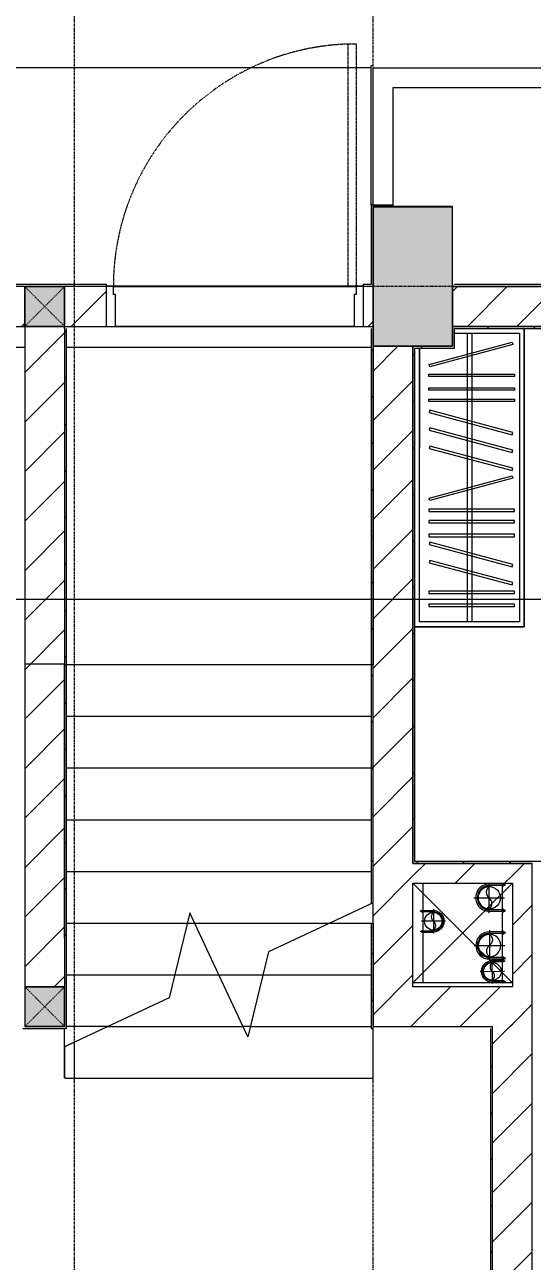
# Model space of a CAD drawing. Header units: millimetres. Extents: x 5356 to 209803, y -16346 to 109894.
# Drawn here: x 44202 to 46753, y 73337 to 79553 of the extents above; entities that cross this region are included whole.
import ezdxf

# ---------------------------------------------------------------- set-up
doc = ezdxf.new("R2010")
doc.units = ezdxf.units.MM
for name, pattern in [('Dash', [6, 3, -3]), ('Grid Line', [22.225, 12.7, -3.175, 3.175, -3.175]), ('IMPORT-CENTER _3_', [10.16, 6.35, -1.27, 1.27, -1.27]), ('NET VAN', [1.06, 0.53, -0.53]), ('Overhead', [3.96875, 2.38125, -1.5875])]:
    doc.linetypes.add(name, pattern=pattern)
for name, color, linetype, lineweight in [('0-1', 7, 'Continuous', 5), ('0-2', 9, 'Continuous', 9), ('A-ANNO-DIMS', 211, 'Continuous', 9), ('A-ANNO-DIMS-220', 211, 'Continuous', 9), ('A-DETL-GENF-2', 9, 'NET VAN', 9), ('A-DOOR', 31, 'Continuous', 9), ('A-DOOR-FRAM', 31, 'Continuous', 9), ('A-FLOR', 192, 'Continuous', 9), ('A-FLOR-1', 9, 'Continuous', 9), ('A-FLOR-HRAL', 11, 'Continuous', 9), ('A-WALL', 113, 'Continuous', 9), ('A-WALL-3', 113, 'Continuous', 18), ('A-WALL-PATT-2', 9, 'Continuous', 9), ('A-WALL-PATT-3', 111, 'Continuous', 9), ('G-IMPT', 8, 'Continuous', 9), ('G-IMPT-2', 8, 'IMPORT-CENTER _3_', 9), ('I-FURN-1', 9, 'Continuous', 9), ('I-WALL-1', 253, 'Continuous', 18), ('I-WALL-3', 2, 'Continuous', 18), ('M-EQPM', 50, 'Continuous', 9), ('S-BEAM-1', 9, 'Continuous', 9), ('S-COLS', 52, 'Continuous', 9), ('S-COLS-1', 254, 'Continuous', 5), ('S-COLS-2', 253, 'Continuous', 18), ('S-COLS-4', 52, 'Continuous', 18), ('S-COLS-5', 52, 'Dash', 9), ('S-COLS-HDLN', 52, 'Dash', 9), ('S-GRID-1', 1, 'Grid Line', 9), ('S-STRS', 31, 'Continuous', 9), ('S-STRS-MBND', 31, 'Overhead', 9), ('S-STRS-MBND-1', 31, 'Continuous', 9)]:
    doc.layers.add(name, color=color, linetype=linetype, lineweight=lineweight)
doc.styles.add('Arial_2', font='arial_0.ttf', dxfattribs={"width": 0.9, "height": 660})
doc.dimstyles.new('1_Dim_chi_tiet_khu_đất_2', dxfattribs={"dimscale": 304.8, "dimtxt": 673.371204, "dimasz": 0.866142, "dimexe": 0.721785, "dimexo": 0.0625, "dimgap": 0.072178, "dimtad": 1, "dimdec": 0, "dimrnd": 5, "dimzin": 0, "dimdsep": 46, "dimtxsty": 'Arial_2', "dimblk1": 'OBLIQUE', "dimblk2": 'OBLIQUE', "dimsah": 1, "dimcen": 0.09, "dimdle": 0.721785, "dimazin": 0, "dimtfac": 1, "dimtdec": 4, "dimtix": 1, "dimtmove": 0, "dimatfit": 3, "dimfxl": 2.165354, "dimfxlon": 1, "dimtvp": 1, "dimtolj": 1, "dimtzin": 0, "dimarcsym": 2})
pattern_1 = [(45, (0, 0), (-116.67262, 116.67262), [])]
pattern_2 = [(45, (0, 0), (-124.4508, 124.4508), [])]

# ---------------------------------------------------------------- blocks, each defined once
blk = doc.blocks.new('NCV_TKTC_KET CAU_rvt-1-TKCS_MB ĐỊNH VỊ MỐC TỌA ĐỘ CÔNG TRÌNH')
at = {"layer": 'S-COLS-1'}
blk.add_hatch(color=256, dxfattribs=at).paths.add_polyline_path([(46352.6, 77936.9), (46352.6, 78636.9), (45952.6, 78636.9), (45952.6, 77936.9)])
at = {"layer": 'A-FLOR-1'}
for p, q in [((44412.6, 76336.9), (45942.6, 76336.9)), ((46152.6, 74737.4), (46152.6, 75237.4)), ((46652.6, 74737.4), (46152.6, 74737.4))]:
    blk.add_line(p, q, dxfattribs=at)
at = {"layer": 'S-BEAM-1'}
for p, q in [((42652.6, 77933.2), (44202.6, 77933.2)), ((44412.3, 77933.2), (45942.8, 77933.2))]:
    blk.add_line(p, q, dxfattribs=at)
at = {"layer": 'S-COLS-2'}
for p, q in [((46352.6, 78636.9), (45952.6, 78636.9)), ((45952.6, 78636.9), (45952.6, 77936.9)), ((46352.6, 77936.9), (46352.6, 78636.9)), ((45952.6, 77936.9), (46352.6, 77936.9))]:
    blk.add_line(p, q, dxfattribs=at)
blk = doc.blocks.new('TU QUAN AO-SUITE ROOM_3 - TU QUAN AO-SUITE ROOM_3-V130-TKCS_MB ĐỊNH VỊ MỐC TỌA ĐỘ CÔNG TRÌNH')
at = {"layer": 'I-FURN-1'}
for p, q in [((0, -1500), (0, 0)), ((0, 0), (0, -1500)), ((-350, -24), (-24, -24)), ((-287, -24), (-287, -576)), ((-263, -24), (-263, -576)), ((-24, -24), (-24, -1476)), ((-526, -1476), (-526, -100)), ((-526, -100), (-526, -600)), ((-478.3, -181.1), (-61.3, -69.4)), ((-58.2, -80.9), (-475.2, -192.7)), ((-61.3, -69.4), (-58.2, -80.9)), ((-475.2, -192.7), (-478.3, -181.1)), ((-480.1, -229.7), (-50.1, -229.7)), ((-480.1, -241.7), (-480.1, -229.7)), ((-50.1, -241.7), (-480.1, -241.7)), ((-50.1, -229.7), (-50.1, -241.7)), ((-480.1, -299.2), (-50.1, -299.2)), ((-480.1, -311.2), (-480.1, -299.2)), ((-50.1, -299.2), (-50.1, -311.2)), ((-50.1, -311.2), (-480.1, -311.2)), ((-480.1, -356.4), (-50.1, -356.4)), ((-480.1, -368.4), (-480.1, -356.4)), ((-50.1, -368.4), (-480.1, -368.4)), ((-50.1, -356.4), (-50.1, -368.4)), ((-475.2, -411.5), (-478.3, -423.1)), ((-478.3, -423.1), (-61.3, -534.9)), ((-58.2, -523.3), (-475.2, -411.5)), ((-475.2, -500.3), (-478.3, -511.9)), ((-478.3, -511.9), (-61.3, -623.6)), ((-58.2, -612.1), (-475.2, -500.3)), ((-61.3, -534.9), (-58.2, -523.3)), ((-526, -1476), (-526, -600)), ((-475.2, -591.5), (-478.3, -603.1)), ((-478.3, -603.1), (-61.3, -714.9)), ((-58.2, -703.3), (-475.2, -591.5)), ((-287, -576), (-287, -1476)), ((-263, -576), (-263, -1476)), ((-61.3, -623.6), (-58.2, -612.1)), ((-478.3, -853.9), (-61.3, -742.1)), ((-61.3, -714.9), (-58.2, -703.3)), ((-61.3, -742.1), (-58.2, -753.7)), ((-58.2, -753.7), (-475.2, -865.5)), ((-475.2, -865.5), (-478.3, -853.9)), ((-480.1, -908.6), (-480.1, -920.6)), ((-480.1, -908.6), (-480.1, -920.6)), ((-50.1, -908.6), (-480.1, -908.6)), ((-480.1, -920.6), (-50.1, -920.6)), ((-50.1, -920.6), (-50.1, -908.6)), ((-480.1, -965.8), (-480.1, -977.8)), ((-480.1, -965.8), (-480.1, -977.8)), ((-50.1, -965.8), (-480.1, -965.8)), ((-480.1, -977.8), (-50.1, -977.8)), ((-50.1, -977.8), (-50.1, -965.8)), ((-480.1, -1035.3), (-480.1, -1047.3)), ((-480.1, -1035.3), (-480.1, -1047.3)), ((-50.1, -1035.3), (-480.1, -1035.3)), ((-480.1, -1047.3), (-50.1, -1047.3)), ((-50.1, -1047.3), (-50.1, -1035.3)), ((-475.2, -1075.3), (-478.3, -1086.9)), ((-478.3, -1086.9), (-61.3, -1198.6)), ((-58.2, -1187.1), (-475.2, -1075.3)), ((-475.2, -1166.5), (-478.3, -1178.1)), ((-478.3, -1178.1), (-61.3, -1289.9)), ((-58.2, -1278.3), (-475.2, -1166.5)), ((-61.3, -1198.6), (-58.2, -1187.1)), ((-61.3, -1289.9), (-58.2, -1278.3)), ((-480.1, -1320.5), (-480.1, -1332.5)), ((-480.1, -1320.5), (-480.1, -1332.5)), ((-50.1, -1320.5), (-480.1, -1320.5)), ((-480.1, -1332.5), (-50.1, -1332.5)), ((-50.1, -1332.5), (-50.1, -1320.5)), ((-480.1, -1386.9), (-480.1, -1398.9)), ((-480.1, -1386.9), (-480.1, -1398.9)), ((-50.1, -1386.9), (-480.1, -1386.9)), ((-480.1, -1398.9), (-50.1, -1398.9)), ((-50.1, -1398.9), (-50.1, -1386.9)), ((-24, -1476), (-526, -1476)), ((-550, -1500), (0, -1500)), ((0, -1500), (-550, -1500))]:
    blk.add_line(p, q, dxfattribs=at)
blk = doc.blocks.new('NCV_TKTC_TANG 1_rvt-1-TKCS_MB ĐỊNH VỊ MỐC TỌA ĐỘ CÔNG TRÌNH')
at = {"layer": 'A-WALL-PATT-2'}
h = blk.add_hatch(dxfattribs=at)
h.set_pattern_fill('FP_3', color=256, style=0, pattern_type=2)
h.set_pattern_definition(pattern_1)
h.paths.add_polyline_path([(50452.5, 78026.9), (50452.6, 78026.9), (50452.5, 78036.9), (46352.6, 78036.9), (46352.6, 78026.9), (50442.6, 78026.9)])
h = blk.add_hatch(dxfattribs=at)
h.set_pattern_fill('FP_3', color=256, style=0, pattern_type=2)
h.set_pattern_definition(pattern_1)
h.paths.add_polyline_path([(46162.6, 75346.9), (46162.6, 77936.9), (46152.6, 77936.9), (46152.6, 75346.9)])
h = blk.add_hatch(dxfattribs=at)
h.set_pattern_fill('FP_3', color=256, style=0, pattern_type=2)
h.set_pattern_definition(pattern_1)
h.paths.add_polyline_path([(46352.6, 77926.9), (46352.6, 77936.9), (46162.6, 77936.9), (46162.6, 77926.9)])
h = blk.add_hatch(dxfattribs=at)
h.set_pattern_fill('FP_3', color=256, style=0, pattern_type=2)
h.set_pattern_definition(pattern_1)
h.paths.add_polyline_path([(46152.6, 75336.9), (46852.6, 75336.9), (46852.6, 75346.9), (46152.6, 75346.9)])
h.paths.add_polyline_path([(47652.6, 75336.9), (50452.6, 75336.9), (50452.6, 75346.9), (47652.6, 75346.9)])
at = {"layer": 'I-WALL-1'}
for p, q in [((49052.5, 78036.9), (46352.6, 78036.9)), ((46352.6, 78036.9), (46352.6, 78026.9)), ((46352.6, 78026.9), (46352.6, 77936.9)), ((46362.6, 78026.9), (50442.6, 78026.9)), ((46362.6, 77926.9), (46362.6, 78026.9)), ((46162.6, 77936.9), (46152.6, 77936.9)), ((46152.6, 77936.9), (46152.6, 75346.9)), ((46352.6, 77936.9), (46162.6, 77936.9)), ((46162.6, 75346.9), (46162.6, 77926.9)), ((46162.6, 77926.9), (46352.6, 77926.9)), ((46352.6, 77926.9), (46362.6, 77926.9)), ((46152.6, 75346.9), (46152.6, 75336.9)), ((46852.6, 75346.9), (46162.6, 75346.9)), ((46152.6, 75336.9), (46752.6, 75336.9))]:
    blk.add_line(p, q, dxfattribs=at)
at = {"layer": 'I-FURN-1'}
blk.add_blockref('TU QUAN AO-SUITE ROOM_3 - TU QUAN AO-SUITE ROOM_3-V130-TKCS_MB ĐỊNH VỊ MỐC TỌA ĐỘ CÔNG TRÌNH', (46712.6, 78026.9), dxfattribs=at)
blk = doc.blocks.new('FD_01 - FD_01-1200x2200mm-1787917-TKCS_MB ĐỊNH VỊ MỐC TỌA ĐỘ CÔNG TRÌNH')
at = {"layer": 'A-DETL-GENF-2'}
for p, q in [((570, 100), (570, 1320)), ((570, 1320), (610, 1320)), ((610, 1320), (610, 100)), ((610, 100), (570, 100))]:
    blk.add_line(p, q, dxfattribs=at)
blk.add_arc((610, 100), 1220, 91.87889, 180, dxfattribs=at)
at = {"layer": 'A-DOOR-FRAM'}
for p, q in [((-610, 100), (-645, 100)), ((-610, 60), (-610, 100)), ((645, 100), (610, 100)), ((610, 100), (610, 60)), ((-600, 60), (-610, 60)), ((-600, -100), (-600, 60)), ((610, 60), (600, 60)), ((600, 60), (600, -100)), ((-645, -100), (-600, -100)), ((600, -100), (645, -100))]:
    blk.add_line(p, q, dxfattribs=at)
blk = doc.blocks.new('Top Rail Type - Top Rail_Internal_-1747916-TKCS_MB ĐỊNH VỊ MỐC TỌA ĐỘ CÔNG TRÌNH')
at = {"layer": 'A-FLOR-HRAL'}
for p, q in [((44453, 74439), (44403, 74415.7)), ((44403, 74256.9), (44403, 74415.7)), ((44453, 74256.9), (44453, 74439)), ((44403, 74256.9), (44453, 74256.9))]:
    blk.add_line(p, q, dxfattribs=at)
blk = doc.blocks.new('TKTC_XREF_251221_MB TANG 1 - TKTC_XREF_260130_MB TANG 1_dwg_CUM U_DN100-4202115-TKCS_MB ĐỊNH VỊ MỐC TỌA ĐỘ CÔNG TRÌNH')
at = {"layer": 'G-IMPT'}
blk.add_hatch(color=256, dxfattribs=at).paths.add_polyline_path([(0, -61), (0, -57), (14.8, -55.1), (28.5, -49.4), (40.3, -40.3), (49.4, -28.5), (55.1, -14.8), (57, 0), (55.1, 14.8), (49.4, 28.5), (40.3, 40.3), (28.5, 49.4), (14.8, 55.1), (0, 57), (0, 61), (15.8, 58.9), (35.6, 48.9), (43.1, 43.1), (52.8, 30.5), (58.9, 15.8), (61, 0), (58.9, -15.8), (52.8, -30.5), (43.1, -43.1), (30.5, -52.8), (15.8, -58.9)])
for p, q in [((-79.1, 66.6), (-79.1, 63.4)), ((-76.6, 66.6), (-76.6, 63.4)), ((-74.6, 66.6), (-74.6, 63.4)), ((-72.7, 69.3), (-72.7, 60.7)), ((-66.9, 67.9), (-71.7, 67.9)), ((-66.9, 62.1), (-71.7, 62.1)), ((-65, 69), (0, 69)), ((-79.1, -63.4), (-79.1, -66.6)), ((-76.6, -63.4), (-76.6, -66.6)), ((-74.6, -63.4), (-74.6, -66.6)), ((-72.7, -60.7), (-72.7, -69.3)), ((-66.9, -62.1), (-71.7, -62.1)), ((-66.9, -67.9), (-71.7, -67.9)), ((-65, -69), (0, -69))]:
    blk.add_line(p, q, dxfattribs=at)
at = {"layer": 'G-IMPT', "flags": 128}
for points in [[(-72.7, 67.6), (-78.1, 67.6), (-78.1, 62.4), (-72.7, 62.4)], [(-71.7, 59.2), (-66.9, 59.2), (-66.9, 70.8), (-71.7, 70.8)], [(-66.9, 70.8), (-66.9, 72.7), (-65, 72.7), (-65, 57.3), (-66.9, 57.3), (-66.9, 59.2)], [(-65, 61), (0, 61), (0, 57)], [(-72.7, -62.4), (-78.1, -62.4), (-78.1, -67.6), (-72.7, -67.6)], [(-71.7, -70.8), (-66.9, -70.8), (-66.9, -59.2), (-71.7, -59.2)], [(-66.9, -59.2), (-66.9, -57.3), (-65, -57.3), (-65, -72.7), (-66.9, -72.7), (-66.9, -70.8)], [(-65, -61), (0, -61), (0, -57)]]:
    blk.add_lwpolyline(points, dxfattribs=at)
at = {"layer": 'G-IMPT'}
for centre, radius, start, end in [((-78.1, 66.6), 0.96, 90, 180), ((-78.1, 63.4), 0.96, 180, 270), ((-71.1, 69.3), 1.56, 112.61986, 247.38014), ((-67.9, 65), 4.8, 143.1301, 216.8699), ((-71.1, 60.7), 1.56, 112.61986, 247.38014), ((0, 0), 69, 270, 90), ((0, 0), 61, 270, 90), ((0, 0), 57, 270, 90), ((-78.1, -63.4), 0.96, 90, 180), ((-78.1, -66.6), 0.96, 180, 270), ((-71.1, -60.7), 1.56, 112.61986, 247.38014), ((-67.9, -65), 4.8, 143.1301, 216.8699), ((-71.1, -69.3), 1.56, 112.61986, 247.38014)]:
    blk.add_arc(centre, radius, start, end, dxfattribs=at)
blk = doc.blocks.new('TKTC_XREF_251221_MB TANG 1 - TKTC_XREF_260130_MB TANG 1_dwg_$cc-4202117-TKCS_MB ĐỊNH VỊ MỐC TỌA ĐỘ CÔNG TRÌNH')
at = {"layer": 'G-IMPT'}
blk.add_circle((0, 0), 0.5, dxfattribs=at)
for centre, radius, start, end in [((0, 0), 0.5, 90, 270), ((0.188, 0.25), 0.313, 126.8699, 233.1301), ((-0.188, -0.25), 0.313, 306.8699, 53.1301)]:
    blk.add_arc(centre, radius, start, end, dxfattribs=at)
at = {"layer": 'G-IMPT-2'}
for p, q in [((-0.673, 0), (0.673, 0)), ((0, -0.673), (0, 0.673))]:
    blk.add_line(p, q, dxfattribs=at)
blk = doc.blocks.new('TKTC_XREF_251221_MB TANG 1 - TKTC_XREF_260130_MB TANG 1_dwg_$cc-V296-TKCS_MB ĐỊNH VỊ MỐC TỌA ĐỘ CÔNG TRÌNH')
at = {"layer": 'G-IMPT'}
blk.add_circle((0, 0), 0.5, dxfattribs=at)
for centre, radius, start, end in [((0, 0), 0.5, 90, 270), ((0.188, 0.25), 0.313, 126.8699, 233.1301), ((-0.188, -0.25), 0.313, 306.8699, 53.1301)]:
    blk.add_arc(centre, radius, start, end, dxfattribs=at)
at = {"layer": 'G-IMPT-2'}
for p, q in [((0, -0.673), (0, 0.647)), ((-0.673, 0), (0.673, 0))]:
    blk.add_line(p, q, dxfattribs=at)
blk = doc.blocks.new('TKTC_XREF_251221_MB TANG 1 - TKTC_XREF_260130_MB TANG 1_dwg_$cc-4202118-TKCS_MB ĐỊNH VỊ MỐC TỌA ĐỘ CÔNG TRÌNH')
at = {"layer": 'G-IMPT'}
blk.add_circle((0, 0), 0.5, dxfattribs=at)
for centre, radius, start, end in [((0, 0), 0.5, 90, 270), ((0.188, 0.25), 0.313, 126.8699, 233.1301), ((-0.188, -0.25), 0.313, 306.8699, 53.1301)]:
    blk.add_arc(centre, radius, start, end, dxfattribs=at)
at = {"layer": 'G-IMPT-2'}
for p, q in [((-0.673, 0), (0.673, 0)), ((0, -0.673), (0, 0.673))]:
    blk.add_line(p, q, dxfattribs=at)
blk = doc.blocks.new('TKTC_XREF_251221_MB TANG 1 - TKTC_XREF_260130_MB TANG 1_dwg_$cc-4202122-TKCS_MB ĐỊNH VỊ MỐC TỌA ĐỘ CÔNG TRÌNH')
at = {"layer": 'G-IMPT'}
blk.add_circle((0, 0), 0.5, dxfattribs=at)
for centre, radius, start, end in [((0, 0), 0.5, 90, 270), ((0.188, 0.25), 0.313, 126.8699, 233.1301), ((-0.188, -0.25), 0.313, 306.8699, 53.1301)]:
    blk.add_arc(centre, radius, start, end, dxfattribs=at)
at = {"layer": 'G-IMPT-2'}
for p, q in [((0, -0.673), (0, 0.673)), ((-0.673, 0), (0.673, 0))]:
    blk.add_line(p, q, dxfattribs=at)
blk = doc.blocks.new('TKTC_XREF_251221_MB TANG 1 - TKTC_XREF_260130_MB TANG 1_dwg_CUM U_DN100-4202112-TKCS_MB ĐỊNH VỊ MỐC TỌA ĐỘ CÔNG TRÌNH')
at = {"layer": 'G-IMPT'}
blk.add_hatch(color=256, dxfattribs=at).paths.add_polyline_path([(0, 61), (0, 57), (14.8, 55.1), (28.5, 49.4), (40.3, 40.3), (49.4, 28.5), (55.1, 14.8), (57, 0), (55.1, -14.8), (49.4, -28.5), (40.3, -40.3), (28.5, -49.4), (14.8, -55.1), (0, -57), (0, -61), (15.8, -58.9), (30.5, -52.8), (43.1, -43.1), (52.8, -30.5), (58.9, -15.8), (61, 0), (58.9, 15.8), (52.8, 30.5), (43.1, 43.1), (30.5, 52.8), (15.8, 58.9)])
for p, q in [((-79.1, 66.6), (-79.1, 63.4)), ((-76.6, 66.6), (-76.6, 63.4)), ((-74.6, 66.6), (-74.6, 63.4)), ((-72.7, 69.3), (-72.7, 60.7)), ((-66.9, 67.9), (-71.7, 67.9)), ((-65, 69), (0, 69)), ((-66.9, 62.1), (-71.7, 62.1)), ((-72.7, -60.7), (-72.7, -69.3)), ((-66.9, -62.1), (-71.7, -62.1)), ((-79.1, -63.4), (-79.1, -66.6)), ((-76.6, -63.4), (-76.6, -66.6)), ((-74.6, -63.4), (-74.6, -66.6)), ((-66.9, -67.9), (-71.7, -67.9)), ((-65, -69), (0, -69))]:
    blk.add_line(p, q, dxfattribs=at)
at = {"layer": 'G-IMPT', "flags": 128}
for points in [[(-72.7, 67.6), (-78.1, 67.6), (-78.1, 62.4), (-72.7, 62.4)], [(-71.7, 59.2), (-66.9, 59.2), (-66.9, 70.8), (-71.7, 70.8)], [(-66.9, 70.8), (-66.9, 72.7), (-65, 72.7), (-65, 57.3), (-66.9, 57.3), (-66.9, 59.2)], [(-65, 61), (0, 61), (0, 57)], [(-71.7, -70.8), (-66.9, -70.8), (-66.9, -59.2), (-71.7, -59.2)], [(-66.9, -59.2), (-66.9, -57.3), (-65, -57.3), (-65, -72.7), (-66.9, -72.7), (-66.9, -70.8)], [(-65, -61), (0, -61), (0, -57)], [(-72.7, -62.4), (-78.1, -62.4), (-78.1, -67.6), (-72.7, -67.6)]]:
    blk.add_lwpolyline(points, dxfattribs=at)
at = {"layer": 'G-IMPT'}
for centre, radius, start, end in [((-78.1, 66.6), 0.96, 90, 180), ((-78.1, 63.4), 0.96, 180, 270), ((-71.1, 69.3), 1.56, 112.61986, 247.38014), ((-67.9, 65), 4.8, 143.1301, 216.8699), ((0, 0), 69, 270, 90), ((-71.1, 60.7), 1.56, 112.61986, 247.38014), ((0, 0), 61, 270, 90), ((0, 0), 57, 270, 90), ((-71.1, -60.7), 1.56, 112.61986, 247.38014), ((-67.9, -65), 4.8, 143.1301, 216.8699), ((-78.1, -63.4), 0.96, 90, 180), ((-78.1, -66.6), 0.96, 180, 270), ((-71.1, -69.3), 1.56, 112.61986, 247.38014)]:
    blk.add_arc(centre, radius, start, end, dxfattribs=at)
blk = doc.blocks.new('TKTC_XREF_251221_MB TANG 1 - TKTC_XREF_260130_MB TANG 1_dwg-4202109-TKCS_MB ĐỊNH VỊ MỐC TỌA ĐỘ CÔNG TRÌNH')
at = {"layer": 'G-IMPT'}
blk.add_line((-157249.1, -323108.1), (-158539.1, -323108.1), dxfattribs=at)
at = {"layer": 'G-IMPT', "flags": 128}
for points in [[(-156799.1, -322709.7), (-156799.1, -322706.4), (-157199.1, -322706.4)], [(-156999.1, -326109.3), (-156949.1, -326109.7), (-156949.1, -326609.5), (-156998.9, -326609.2), (-156998.9, -326109.3)], [(-156549.2, -326109.3), (-156499.2, -326109.7), (-156499.2, -326609.5), (-156548.9, -326609.2), (-156548.9, -326109.3)]]:
    blk.add_lwpolyline(points, dxfattribs=at)
for name, p, xscale, yscale, zscale, rotation in [('TKTC_XREF_251221_MB TANG 1 - TKTC_XREF_260130_MB TANG 1_dwg_$cc-V296-TKCS_MB ĐỊNH VỊ MỐC TỌA ĐỘ CÔNG TRÌNH', (-156615.8, -326182.8), 113.7150000000092, 113.7150000000092, 113.7150000000092, 359.9990086636432), ('TKTC_XREF_251221_MB TANG 1 - TKTC_XREF_260130_MB TANG 1_dwg_CUM U_DN100-4202112-TKCS_MB ĐỊNH VỊ MỐC TỌA ĐỘ CÔNG TRÌNH', (-156614, -326181.8), 0.9975000000000005, 0.9975000000000005, 0.9975000000000005, 180.000991338195), ('TKTC_XREF_251221_MB TANG 1 - TKTC_XREF_260130_MB TANG 1_dwg_$cc-4202118-TKCS_MB ĐỊNH VỊ MỐC TỌA ĐỘ CÔNG TRÌNH', (-156895.4, -326300.2), 90.00000000005119, 90.00000000005119, 90.00000000005119, 180.3740267799373), ('TKTC_XREF_251221_MB TANG 1 - TKTC_XREF_260130_MB TANG 1_dwg_CUM U_DN100-4202112-TKCS_MB ĐỊNH VỊ MỐC TỌA ĐỘ CÔNG TRÌNH', (-156613.9, -326421.9), 0.9974999999999965, 0.9974999999999965, 0.9974999999999965, 180.0009913385626), ('TKTC_XREF_251221_MB TANG 1 - TKTC_XREF_260130_MB TANG 1_dwg_$cc-4202117-TKCS_MB ĐỊNH VỊ MỐC TỌA ĐỘ CÔNG TRÌNH', (-156600, -326552.1), 90.00000000005119, 90.00000000005119, 90.00000000005119, 0.3740267799372842)]:
    blk.add_blockref(name, p, dxfattribs=dict(xscale=xscale, yscale=yscale, zscale=zscale, rotation=rotation))
at = {"extrusion": (0, 0, -1)}
for name, p, xscale, yscale, zscale, rotation in [('TKTC_XREF_251221_MB TANG 1 - TKTC_XREF_260130_MB TANG 1_dwg_CUM U_DN100-4202115-TKCS_MB ĐỊNH VỊ MỐC TỌA ĐỘ CÔNG TRÌNH', (156897.4, -326300.2), 0.7894736842105242, 0.7894736842105242, -0.7894736842105242, 179.6259732184666), ('TKTC_XREF_251221_MB TANG 1 - TKTC_XREF_260130_MB TANG 1_dwg_$cc-4202122-TKCS_MB ĐỊNH VỊ MỐC TỌA ĐỘ CÔNG TRÌNH', (156613.9, -326421.9), 113.7150000000092, 113.7150000000092, -113.7150000000092, 179.9990086636432), ('TKTC_XREF_251221_MB TANG 1 - TKTC_XREF_260130_MB TANG 1_dwg_CUM U_DN100-4202115-TKCS_MB ĐỊNH VỊ MỐC TỌA ĐỘ CÔNG TRÌNH', (156600, -326552.2), 0.7894736842105242, 0.7894736842105242, -0.7894736842105242, 359.6259732184666)]:
    blk.add_blockref(name, p, dxfattribs=dict(at, xscale=xscale, yscale=yscale, zscale=zscale, rotation=rotation))
blk = doc.blocks.new('TKTC_XREF_251221_MB TANG 1 - TKTC_XREF_251221_MB TANG 1-2038492-TKCS_MB ĐỊNH VỊ MỐC TỌA ĐỘ CÔNG TRÌNH')
blk.add_blockref('TKTC_XREF_251221_MB TANG 1 - TKTC_XREF_260130_MB TANG 1_dwg-4202109-TKCS_MB ĐỊNH VỊ MỐC TỌA ĐỘ CÔNG TRÌNH', (169499.1, 384109.7))
blk = doc.blocks.new('G1_SOF - BO TRU - 200x200-3944907-TKCS_MB ĐỊNH VỊ MỐC TỌA ĐỘ CÔNG TRÌNH')
at = {"layer": 'S-COLS-HDLN'}
for p, q in [((-100, 100), (100, -100)), ((100, 100), (-100, -100))]:
    blk.add_line(p, q, dxfattribs=at)
blk = doc.blocks.new('G1_SOF - BO TRU - 200x200-3050151-TKCS_MB ĐỊNH VỊ MỐC TỌA ĐỘ CÔNG TRÌNH')
at = {"layer": 'S-COLS-HDLN'}
for p, q in [((-100, 100), (100, -100)), ((100, 100), (-100, -100))]:
    blk.add_line(p, q, dxfattribs=at)
blk = doc.blocks.new('DIMBLOCK9-TKCS_MB ĐỊNH VỊ MỐC TỌA ĐỘ CÔNG TRÌNH')
at = {"layer": 'A-ANNO-DIMS-220'}
for p, q in [((33652.6, 77326.3), (33652.6, 76446.3)), ((33652.6, 76666.3), (33652.6, 77326.3)), ((127252.6, 77326.3), (127252.6, 76446.3)), ((127252.6, 76666.3), (127252.6, 77326.3)), ((33432.6, 76666.3), (127472.6, 76666.3))]:
    blk.add_line(p, q, dxfattribs=at)
at = {"layer": 'A-ANNO-DIMS-220', "lineweight": 25}
for p, q in [((33652.6, 76666.3), (33784.6, 76798.3)), ((127252.6, 76666.3), (127384.6, 76798.3)), ((33652.6, 76666.3), (33520.6, 76534.3)), ((127252.6, 76666.3), (127120.6, 76534.3))]:
    blk.add_line(p, q, dxfattribs=at)
at = {"layer": 'A-ANNO-DIMS-220', "color": 0, "insert": (79313, 77545.2), "char_height": 660, "width": 2734.923, "attachment_point": 1, "line_spacing_factor": 0.941778, "style": 'Arial_2'}
blk.add_mtext('93600', dxfattribs=at)
blk = doc.blocks.new('_Oblique')
at = {"color": 0, "linetype": 'ByBlock', "lineweight": -2}
blk.add_line((-0.5, -0.5), (0.5, 0.5), dxfattribs=at)

msp = doc.modelspace()

# ---------------------------------------------------------------- hatches: boundary and pattern name
at = {"layer": 'A-WALL-PATT-3'}
h = msp.add_hatch(dxfattribs=at)
h.set_pattern_fill('FP_1', color=256, style=0, pattern_type=2)
h.set_pattern_definition(pattern_2)
h.paths.add_polyline_path([(42702.6, 78036.9), (42702.6, 78236.9), (42652.6, 78236.9), (42652.6, 78036.9), (42662.6, 78036.9)])
h.paths.add_polyline_path([(45952.6, 78036.9), (45952.6, 78236.9), (45902.6, 78236.9), (45902.6, 78036.9)])
h.paths.add_polyline_path([(43992.6, 78036.9), (44202.6, 78036.9), (44202.6, 78236.9), (43992.6, 78236.9)])
h.paths.add_polyline_path([(44402.6, 78036.9), (44612.6, 78036.9), (44612.6, 78236.9), (44402.6, 78236.9)])
h = msp.add_hatch(dxfattribs=at)
h.set_pattern_fill('FP_1', color=256, style=0, pattern_type=2)
h.set_pattern_definition(pattern_2)
h.paths.add_polyline_path([(46511.2, 78036.9), (49052.5, 78036.9), (49052.5, 78236.9), (46352.6, 78236.9), (46352.6, 78036.9)])
h = msp.add_hatch(dxfattribs=at)
h.set_pattern_fill('FP_1', color=256, style=0, pattern_type=2)
h.set_pattern_definition(pattern_2)
h.paths.add_polyline_path([(44202.6, 74716.9), (44402.6, 74716.9), (44402.6, 78036.9), (44202.6, 78036.9), (44202.6, 75375.6)])
h = msp.add_hatch(dxfattribs=at)
h.set_pattern_fill('FP_8', color=256, style=0, pattern_type=2)
h.set_pattern_definition(pattern_1)
h.paths.add_polyline_path([(44402.6, 74506.9), (44412.6, 74506.9), (44412.6, 78026.9), (44402.6, 78026.9), (44402.6, 74516.9)])
h = msp.add_hatch(dxfattribs=at)
h.set_pattern_fill('FP_8', color=256, style=0, pattern_type=2)
h.set_pattern_definition(pattern_1)
h.paths.add_polyline_path([(45942.6, 74506.9), (45952.6, 74506.9), (45951.1, 75036.9), (45942.6, 75036.9), (45942.6, 74882.5)])
h.paths.add_polyline_path([(45942.6, 75133.7), (45952.6, 75138.3), (45952.6, 78026.9), (45942.6, 78026.9), (45942.6, 75138.3)])
h = msp.add_hatch(dxfattribs=at)
h.set_pattern_fill('FP_1', color=256, style=0, pattern_type=2)
h.set_pattern_definition(pattern_2)
h.paths.add_polyline_path([(46152.6, 74516.9), (46152.6, 77936.9), (45952.6, 77936.9), (45952.6, 74516.9)])
h = msp.add_hatch(dxfattribs=at)
h.set_pattern_fill('FP_1', color=256, style=0, pattern_type=2)
h.set_pattern_definition(pattern_2)
h.paths.add_polyline_path([(46511.2, 75237.4), (46652.6, 75237.4), (46652.6, 75337.4), (46152.6, 75337.4), (46152.6, 75237.4)])
h = msp.add_hatch(dxfattribs=at)
h.set_pattern_fill('FP_1', color=256, style=0, pattern_type=2)
h.set_pattern_definition(pattern_2)
h.paths.add_polyline_path([(46652.6, 74516.9), (46752.6, 74516.9), (46752.6, 75337.4), (46652.6, 75337.4), (46652.6, 74716.9)])
h = msp.add_hatch(dxfattribs=at)
h.set_pattern_fill('FP_1', color=256, style=0, pattern_type=2)
h.set_pattern_definition(pattern_2)
h.paths.add_polyline_path([(46652.6, 74516.9), (46652.6, 74716.9), (46152.6, 74716.9), (46152.6, 74516.9), (46552.6, 74516.9)])
h = msp.add_hatch(dxfattribs=at)
h.set_pattern_fill('FP_8', color=256, style=0, pattern_type=2)
h.set_pattern_definition(pattern_1)
h.paths.add_polyline_path([(46552.6, 72796.9), (46552.6, 74506.9), (46542.6, 74506.9), (46542.6, 72796.9)])
h = msp.add_hatch(dxfattribs=at)
h.set_pattern_fill('FP_1', color=256, style=0, pattern_type=2)
h.set_pattern_definition(pattern_2)
h.paths.add_polyline_path([(46552.6, 70036.9), (46752.6, 70036.9), (46752.6, 70195.3), (46552.6, 70195.3)])
h.paths.add_polyline_path([(46712.6, 71285.3), (46752.6, 71285.3), (46752.6, 71511.9), (46552.6, 71511.9), (46552.6, 71285.3)])
h.paths.add_polyline_path([(46552.6, 71711.9), (46752.6, 71711.9), (46752.6, 74516.9), (46552.6, 74516.9), (46552.6, 71926.9)])
at = {"layer": 'S-COLS-1'}
for points in [[(44202.6, 78036.9), (44402.6, 78036.9), (44402.6, 78236.9), (44202.6, 78236.9)], [(44202.6, 74516.9), (44402.6, 74516.9), (44402.6, 74716.9), (44202.6, 74716.9)]]:
    msp.add_hatch(color=256, dxfattribs=at).paths.add_polyline_path(points)

# ---------------------------------------------------------------- linework, layer by layer
at = {"layer": '0-2'}
for p, q in [((46152.6, 75237.4), (46478.7, 74911.3)), ((46652.6, 75237.4), (46524.9, 75109.6)), ((46521.4, 75106.2), (46152.6, 74737.4)), ((46524.9, 75109.6), (46522.2, 75106.9)), ((46480.6, 74909.4), (46484.9, 74905.1)), ((46484.9, 74905.1), (46518.1, 74871.8)), ((46519.7, 74870.3), (46522.4, 74867.5)), ((46524.3, 74865.6), (46547.8, 74842.2)), ((46550.3, 74839.6), (46652.6, 74737.4))]:
    msp.add_line(p, q, dxfattribs=at)
at = {"layer": 'A-FLOR'}
for p, q in [((45942.6, 79336.9), (42652.6, 79336.9)), ((46052.6, 78648.6), (46052.6, 78636.9)), ((44620, 74516.9), (44412.6, 74516.9)), ((45335.4, 74516.9), (45300.8, 74516.9))]:
    msp.add_line(p, q, dxfattribs=at)
at = {"layer": 'A-WALL'}
for p, q in [((45942.6, 78648.6), (45942.6, 79346.9)), ((45952.6, 79346.9), (45942.6, 79346.9)), ((45952.6, 79336.9), (60552.6, 79336.9)), ((45952.6, 78648.6), (45952.6, 79336.9)), ((60552.6, 79236.9), (46052.6, 79236.9)), ((46052.6, 79236.9), (46052.6, 78648.6)), ((45952.6, 78648.6), (46052.6, 78648.6)), ((44202.6, 78236.9), (43992.6, 78236.9)), ((44202.6, 78036.9), (44202.6, 78236.9)), ((44612.6, 78236.9), (44402.6, 78236.9)), ((44402.6, 78236.9), (44402.6, 78036.9)), ((44647.6, 78236.9), (45867.6, 78236.9)), ((45952.6, 78236.9), (45902.6, 78236.9)), ((49052.5, 78236.9), (46352.6, 78236.9)), ((46352.6, 78236.9), (49052.5, 78236.9)), ((44402.6, 78036.9), (44612.6, 78036.9)), ((45857.6, 78036.9), (44657.6, 78036.9)), ((45902.6, 78036.9), (45952.6, 78036.9)), ((44202.6, 74716.9), (44402.6, 74716.9)), ((46152.6, 74516.9), (46552.6, 74516.9)), ((46552.6, 72786.9), (46552.6, 74516.9))]:
    msp.add_line(p, q, dxfattribs=at)
at = {"layer": 'A-WALL-3'}
for p, q in [((45952.6, 78648.6), (45942.6, 78648.6)), ((45942.6, 78648.6), (45942.6, 78246.9)), ((45952.6, 78036.9), (45952.6, 78638.6)), ((44612.6, 78246.9), (43992.6, 78246.9)), ((44202.6, 78236.9), (44402.6, 78236.9)), ((44612.6, 78036.9), (44612.6, 78246.9)), ((45902.6, 78246.9), (45902.6, 78036.9)), ((45942.6, 78246.9), (45902.6, 78246.9)), ((46352.6, 78246.9), (46352.6, 78036.9)), ((54962.6, 78246.9), (46362.6, 78246.9)), ((44402.6, 78036.9), (44192.6, 78036.9)), ((44202.6, 78036.9), (44202.6, 74716.9)), ((44402.6, 78026.9), (44402.6, 78036.9)), ((46352.6, 78036.9), (49052.5, 78036.9)), ((46152.6, 77936.9), (45952.6, 77936.9)), ((46152.6, 75337.4), (46152.6, 77936.9)), ((46752.6, 75337.4), (46152.6, 75337.4)), ((46752.6, 74516.9), (46752.6, 75337.4)), ((46152.6, 74716.9), (46152.6, 75237.4)), ((46152.6, 75237.4), (46652.6, 75237.4)), ((46652.6, 75237.4), (46652.6, 74716.9)), ((45952.6, 75036.9), (45952.6, 74516.9)), ((46652.6, 74716.9), (46152.6, 74716.9)), ((45952.6, 74516.9), (46152.6, 74516.9)), ((46752.6, 71711.9), (46752.6, 74516.9))]:
    msp.add_line(p, q, dxfattribs=at)
at = {"layer": 'I-WALL-3'}
for p, q in [((44402.6, 78026.9), (44402.6, 74516.9)), ((44412.6, 74506.9), (44412.6, 78026.9)), ((45942.6, 78026.9), (45942.6, 75133.7)), ((45952.6, 75138.3), (45952.6, 78026.9)), ((45942.6, 75036.9), (45942.6, 74506.9)), ((44192.6, 74506.9), (44412.6, 74506.9)), ((44402.6, 74516.9), (44202.6, 74516.9)), ((45942.6, 74506.9), (45952.6, 74506.9)), ((46542.6, 74506.9), (46542.6, 72796.9))]:
    msp.add_line(p, q, dxfattribs=at)
at = {"layer": 'S-COLS'}
for p, q in [((44202.6, 78236.9), (44202.6, 78036.9)), ((44402.6, 78036.9), (44402.6, 78236.9)), ((44402.6, 74716.9), (44202.6, 74716.9))]:
    msp.add_line(p, q, dxfattribs=at)
at = {"layer": 'S-COLS-4'}
for p, q in [((44402.6, 78236.9), (44202.6, 78236.9)), ((44202.6, 78036.9), (44402.6, 78036.9)), ((44202.6, 74716.9), (44202.6, 74516.9)), ((44402.6, 74516.9), (44402.6, 74716.9)), ((44202.6, 74516.9), (44402.6, 74516.9))]:
    msp.add_line(p, q, dxfattribs=at)
at = {"layer": 'S-GRID-1'}
for p, q in [((44452.6, 20960.6), (44452.6, 80482.7)), ((45952.6, 20960.6), (45952.6, 80482.7)), ((131551.8, 78236.9), (29351.8, 78236.9))]:
    msp.add_line(p, q, dxfattribs=at)
at = {"layer": 'S-STRS'}
for p, q in [((44412.6, 76336.9), (45942.6, 76336.9)), ((44412.6, 76076.9), (45942.6, 76076.9)), ((44412.6, 75816.9), (45942.6, 75816.9)), ((44412.6, 75556.9), (45942.6, 75556.9)), ((44412.6, 75296.9), (45942.6, 75296.9)), ((45952.6, 75036.9), (45952.6, 75138.3)), ((44412.6, 75036.9), (45019.8, 75036.9)), ((45019.8, 75036.9), (45056.3, 75036.9)), ((45056.3, 75036.9), (45735.1, 75036.9)), ((45735.1, 75036.9), (45952.6, 75036.9)), ((44412.6, 74776.9), (44956.6, 74776.9)), ((44956.6, 74776.9), (45177.6, 74776.9)), ((45177.6, 74776.9), (45398.6, 74776.9)), ((45398.6, 74776.9), (45942.6, 74776.9)), ((44620, 74516.9), (45298.8, 74516.9)), ((45335.4, 74516.9), (45942.6, 74516.9)), ((45952.6, 74256.9), (45952.6, 74506.9)), ((44402.6, 74256.9), (44402.6, 74415.5)), ((44453, 74256.9), (45952.6, 74256.9))]:
    msp.add_line(p, q, dxfattribs=at)
at = {"layer": 'S-STRS-MBND'}
for p, q in [((42652.2, 78036.9), (45952.6, 78036.9)), ((45952.6, 78036.9), (45952.6, 76336.9)), ((44402.6, 76339), (44202.2, 76339)), ((44402.6, 76336.9), (44402.6, 76339)), ((44402.6, 76336.9), (45952.6, 76336.9)), ((44402.6, 74960.5), (44402.6, 76336.9)), ((45952.6, 75138.3), (45952.6, 76336.9)), ((44402.6, 74415.5), (44402.6, 74506.9))]:
    msp.add_line(p, q, dxfattribs=at)
at = {"layer": 'S-STRS-MBND-1'}
for p, q in [((45952.6, 75138.3), (45426.8, 74893.2)), ((45032.3, 75088.5), (44928.3, 74660.7)), ((45322.8, 74465.4), (45032.3, 75088.5)), ((45426.8, 74893.2), (45322.8, 74465.4)), ((44928.3, 74660.7), (44402.6, 74415.5))]:
    msp.add_line(p, q, dxfattribs=at)

# ---------------------------------------------------------------- block references
at = {"layer": '0-1'}
for name in ['NCV_TKTC_KET CAU_rvt-1-TKCS_MB ĐỊNH VỊ MỐC TỌA ĐỘ CÔNG TRÌNH', 'NCV_TKTC_TANG 1_rvt-1-TKCS_MB ĐỊNH VỊ MỐC TỌA ĐỘ CÔNG TRÌNH']:
    msp.add_blockref(name, (0, 0), dxfattribs=at)
at = {"layer": 'A-DOOR'}
msp.add_blockref('FD_01 - FD_01-1200x2200mm-1787917-TKCS_MB ĐỊNH VỊ MỐC TỌA ĐỘ CÔNG TRÌNH', (45257.6, 78136.9), dxfattribs=at)
at = {"layer": 'A-FLOR-HRAL'}
msp.add_blockref('Top Rail Type - Top Rail_Internal_-1747916-TKCS_MB ĐỊNH VỊ MỐC TỌA ĐỘ CÔNG TRÌNH', (0, 0), dxfattribs=at)
at = {"layer": 'M-EQPM'}
msp.add_blockref('TKTC_XREF_251221_MB TANG 1 - TKTC_XREF_251221_MB TANG 1-2038492-TKCS_MB ĐỊNH VỊ MỐC TỌA ĐỘ CÔNG TRÌNH', (33652.6, 17236.9), dxfattribs=at)
at = {"layer": 'S-COLS-5'}
for name, p in [('G1_SOF - BO TRU - 200x200-3944907-TKCS_MB ĐỊNH VỊ MỐC TỌA ĐỘ CÔNG TRÌNH', (44302.6, 78136.9)), ('G1_SOF - BO TRU - 200x200-3050151-TKCS_MB ĐỊNH VỊ MỐC TỌA ĐỘ CÔNG TRÌNH', (44302.6, 74616.9))]:
    msp.add_blockref(name, p, dxfattribs=at)

# ---------------------------------------------------------------- dimensions: what is measured, and where the dimension line sits
at = {"layer": 'A-ANNO-DIMS'}
dim = msp.add_linear_dim(base=(127252.6, 76666.3), p1=(33652.6, 77326.3), p2=(127252.6, 77326.3), dimstyle='1_Dim_chi_tiet_khu_đất_2', override={"dimpost": '<>', "dimfxl": 93600}, dxfattribs=at)
dim.commit()
dim.dimension.update_dxf_attribs({"geometry": 'DIMBLOCK9-TKCS_MB ĐỊNH VỊ MỐC TỌA ĐỘ CÔNG TRÌNH', "text_midpoint": (80452.6, 77025.5)})

doc.saveas('drawing.dxf')
